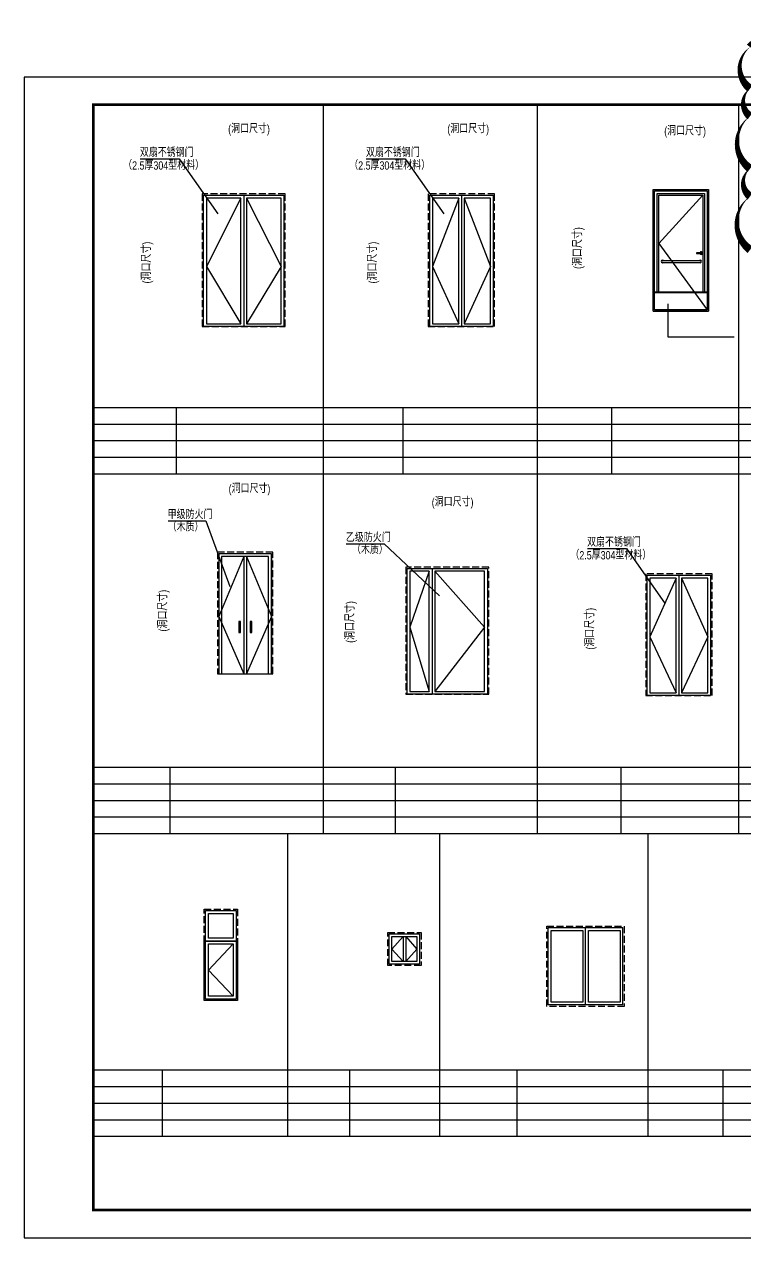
# Model space of a CAD drawing. Extents: x -1041549 to 749950, y -354245 to 17554.
# Drawn here: x -680187 to -667137, y -242431 to -220476 of the extents above; entities that cross this region are included whole.
import ezdxf

# ---------------------------------------------------------------- set-up
doc = ezdxf.new("R2010")
doc.units = 0
doc.header["$LTSCALE"] = 1000
doc.header["$MEASUREMENT"] = 0
doc.linetypes.add('DASH', pattern=[0.35, 0.25, -0.1])
for name, color, linetype in [('2', 2, 'Continuous'), ('lm-win', 157, 'Continuous'), ('lm2', 23, 'Continuous'), ('PUB_DIM', 3, 'Continuous'), ('PUB_TEXT', 7, 'Continuous'), ('PUB_TITLE', 4, 'Continuous'), ('WINDOW', 3, 'Continuous'), ('中粗线', 1, 'DASH')]:
    doc.layers.add(name, color=color, linetype=linetype)
doc.layers.add('DIM_MODI', color=6, linetype='Continuous', plot=False)
doc.styles.add('_HZTXT', font='gs_txt.shx', dxfattribs={"width": 0.8, "bigfont": 'HZTXT.shx'})

msp = doc.modelspace()

# ---------------------------------------------------------------- linework, layer by layer
at = {"color": 8}
for p, q in [((-674777.7, -221931.3), (-674777.7, -228614.8)), ((-670909, -221931.3), (-670909, -228614.8)), ((-667265.3, -221931.3), (-667265.3, -228614.8)), ((-655637.3, -227414.8), (-678937.3, -227414.8)), ((-677437.3, -227414.8), (-677437.3, -228614.8)), ((-673336.9, -227414.8), (-673336.9, -228614.8)), ((-669566.5, -227414.8), (-669566.5, -228614.8)), ((-655637.3, -227714.8), (-678937.3, -227714.8)), ((-655637.3, -228014.8), (-678937.3, -228014.8)), ((-655637.3, -228314.8), (-678937.3, -228314.8)), ((-655637.3, -228614.8), (-678937.3, -228614.8)), ((-674777.7, -228614.8), (-674777.7, -235124.1)), ((-670909, -228614.8), (-670909, -235124.1)), ((-667265.3, -228614.8), (-667265.3, -235124.1)), ((-655637.3, -233924.1), (-678937.3, -233924.1)), ((-677552.3, -233924.1), (-677552.3, -235124.1)), ((-673475.5, -233924.1), (-673475.5, -235124.1)), ((-669394.1, -233924.1), (-669394.1, -235124.1)), ((-655637.3, -234224.1), (-678937.3, -234224.1)), ((-655637.3, -234524.1), (-678937.3, -234524.1)), ((-655637.3, -234824.1), (-678937.3, -234824.1)), ((-655637.3, -235124.1), (-678937.3, -235124.1)), ((-675424.1, -235124.1), (-675424.1, -240601.4)), ((-672675.6, -235124.1), (-672675.6, -240601.4)), ((-668906.1, -235124.1), (-668906.1, -240601.4)), ((-655637.3, -239401.4), (-678937.3, -239401.4)), ((-677693.3, -239401.4), (-677693.3, -240601.4)), ((-674305.5, -239401.4), (-674305.5, -240601.4)), ((-671278.8, -239401.4), (-671278.8, -240601.4)), ((-667553.5, -239401.4), (-667553.5, -240601.4)), ((-655637.3, -239701.4), (-678937.3, -239701.4)), ((-655637.3, -240001.4), (-678937.3, -240001.4)), ((-655637.3, -240301.4), (-678937.3, -240301.4)), ((-655637.3, -240601.4), (-678937.3, -240601.4))]:
    msp.add_line(p, q, dxfattribs=at)
at = {"color": 8, "extrusion": (0, -9.5104e-06, 1)}
for p, q in [((-676268.3, -223620, 0), (-676893.3, -224857.5)), ((-676168.3, -223620, 0), (-675543.3, -224857.5)), ((-672328.7, -223620, 0), (-672803.7, -224857.5)), ((-672228.7, -223620, 0), (-671753.7, -224857.5)), ((-676893.3, -224857.5), (-676268.3, -225895, 0)), ((-675543.3, -224857.5), (-676168.3, -225895, 0)), ((-672803.7, -224857.5), (-672328.7, -225895, 0)), ((-671753.7, -224857.5), (-672228.7, -225895, 0)), ((-672860.4, -230372.8, 0), (-673210.4, -231385.3)), ((-672760.4, -230372.8, 0), (-671860.4, -231385.3)), ((-668396.9, -230495.1, 0), (-668871.9, -231557.6)), ((-668296.9, -230495.1, 0), (-667821.9, -231557.6)), ((-673210.4, -231385.3), (-672860.4, -232547.8, 0)), ((-671860.4, -231385.3), (-672760.4, -232547.8, 0)), ((-668871.9, -231557.6), (-668396.9, -232570.1, 0)), ((-667821.9, -231557.6), (-668296.9, -232570.1, 0))]:
    msp.add_line(p, q, dxfattribs=at)
msp.add_line((-668809.9, -225666.1), (-667809.9, -225666.1))
at = {"color": 4}
for p, q in [((-670709, -236819.7), (-669359, -236819.7)), ((-670709, -238219.7), (-670709, -236819.7)), ((-670659, -236869.7), (-670084, -236869.7)), ((-670659, -238169.7), (-670659, -236869.7)), ((-670084, -236869.7), (-670084, -238169.7)), ((-670034, -238219.7), (-670034, -236819.7)), ((-669984, -236869.7), (-669409, -236869.7)), ((-669984, -238169.7), (-669984, -236869.7)), ((-669409, -236869.7), (-669409, -238169.7)), ((-669359, -238219.7), (-669359, -236819.7)), ((-676906.2, -237063.5), (-676356.2, -237063.5)), ((-673335.8, -236983.3), (-673335.8, -237433.3)), ((-673285.8, -236983.3), (-673285.8, -237433.3)), ((-670084, -238169.7), (-670659, -238169.7)), ((-669409, -238169.7), (-669984, -238169.7)), ((-669359, -238219.7), (-670709, -238219.7))]:
    msp.add_line(p, q, dxfattribs=at)
at = {"color": 8}
for points in [[(-667909.9, -223566.1), (-668709.9, -224441.1), (-667834.9, -225641.1)], [(-676406.2, -238063.5), (-676856.2, -237588.5), (-676406.2, -237113.5)], [(-673335.8, -236983.3), (-673535.8, -237208.3), (-673335.8, -237433.3)], [(-673285.8, -236983.3), (-673085.8, -237208.3), (-673285.8, -237433.3)]]:
    msp.add_lwpolyline(points, dxfattribs=at)
at = {"color": 8, "extrusion": (0, -9.51011e-06, 1), "elevation": 2.4}
for points in [[(-676217.7, -230104.5), (-676667.7, -231192), (-676217.7, -232229.5)], [(-676167.7, -230104.5), (-675717.7, -231192), (-676167.7, -232229.5)]]:
    msp.add_lwpolyline(points, dxfattribs=at)
at = {"color": 4}
for points in [[(-676906.2, -236513.5), (-676356.2, -236513.5), (-676356.2, -238113.5), (-676906.2, -238113.5)], [(-676906.2, -236513.5), (-676356.2, -236513.5), (-676356.2, -237063.5), (-676906.2, -237063.5)], [(-676906.2, -236513.5), (-676356.2, -236513.5), (-676356.2, -238113.5), (-676906.2, -238113.5)], [(-676856.2, -236563.5), (-676406.2, -236563.5), (-676406.2, -237013.5), (-676856.2, -237013.5)], [(-676906.2, -237063.5), (-676356.2, -237063.5), (-676356.2, -238113.5), (-676906.2, -238113.5)], [(-676856.2, -237113.5), (-676406.2, -237113.5), (-676406.2, -238063.5), (-676856.2, -238063.5)], [(-673585.8, -236933.3), (-673035.8, -236933.3), (-673035.8, -237483.3), (-673585.8, -237483.3)], [(-673585.8, -236933.3), (-673035.8, -236933.3), (-673035.8, -237483.3), (-673585.8, -237483.3)], [(-673585.8, -236933.3), (-673035.8, -236933.3), (-673035.8, -237483.3), (-673585.8, -237483.3)], [(-673535.8, -236983.3), (-673085.8, -236983.3), (-673085.8, -237433.3), (-673535.8, -237433.3)]]:
    msp.add_lwpolyline(points, close=True, dxfattribs=at)
at = {"color": 8}
msp.add_lwpolyline([(-676931.2, -237063.5), (-676331.2, -237063.5), (-676331.2, -238138.5), (-676931.2, -238138.5)], close=True, dxfattribs=at)
at = {"layer": '2', "color": 3}
for p, q in [((-668640.9, -224747.1), (-667959.9, -224747.1)), ((-668640.9, -224785.1), (-667959.9, -224785.1))]:
    msp.add_line(p, q, dxfattribs=at)
msp.add_lwpolyline([(-667939.9, -224608.3), (-668026.6, -224608.3), (-668026.6, -224624), (-667939.9, -224624)], close=True, dxfattribs=at)
for centre, radius, start, end in [((-667939.9, -224616.1), 25.2, 198.17549, 161.82451), ((-668640.9, -224766.1), 24, 52.34154, 307.65846), ((-668640.9, -224766.1), 19, 90, 270), ((-667959.9, -224766.1), 24, 232.34154, 127.65846), ((-667959.9, -224766.1), 19, 270, 90)]:
    msp.add_arc(centre, radius, start, end, dxfattribs=at)
at = {"layer": 'DIM_MODI'}
msp.add_lwpolyline([(-667058.2, -220888.2, 0, 150, 0.5), (-667058.2, -221638.2, 0, 150, 0.5), (-667058.2, -222138.2, 0, 150, 0.5), (-667058.2, -223088.2, 0, 150, 0.5), (-667058.2, -223588.2, 0, 150, 0.5), (-667058.2, -224555.6, 0, 150, 0.5), (-666108.2, -224555.6, 0, 150, 0.5), (-665158.2, -224555.6, 0, 150, 0.5), (-664208.2, -224555.6, 0, 150, 0.5), (-663308.2, -224555.6, 0, 150, 0.5), (-663298.4, -224555.6, 0, 150, 0.5), (-663298.4, -223605.6, 0, 150, 0.5), (-663298.4, -222255.6, 0, 150, 0.5), (-663298.4, -221305.6, 0, 150, 0.5), (-663298.4, -220888.2, 0, 150, 0.5), (-664648.4, -220888.2, 0, 150, 0.5), (-665998.4, -220888.2, 0, 150, 0.5), (-666498.4, -220888.2, 0, 150, 0.5)], format="xyseb", close=True, dxfattribs=at)
at = {"layer": 'lm-win'}
for p, q in [((-668739.9, -223536.1), (-667879.9, -223536.1)), ((-668739.9, -225316.1), (-668739.9, -223536.1)), ((-668709.9, -223566.1), (-667909.9, -223566.1)), ((-668709.9, -225316.1), (-668709.9, -223566.1)), ((-667909.9, -223566.1), (-667909.9, -225316.1)), ((-667879.9, -223536.1), (-667879.9, -225316.1))]:
    msp.add_line(p, q, dxfattribs=at)
msp.add_lwpolyline([(-668784.9, -223491.1), (-667834.9, -223491.1), (-667834.9, -225641.1), (-668784.9, -225641.1)], close=True, dxfattribs=at)
at = {"layer": 'lm2'}
for p, q in [((-668809.9, -225316.1), (-667829.9, -225316.1)), ((-668789.9, -225331.1), (-667829.9, -225331.1))]:
    msp.add_line(p, q, dxfattribs=at)
msp.add_lwpolyline([(-668809.9, -223466.1), (-667809.9, -223466.1), (-667809.9, -225666.1), (-668809.9, -225666.1)], close=True, dxfattribs=at)
at = {"layer": 'PUB_DIM'}
for p, q in [((-678091.7, -222908.1), (-677384.2, -222908.1)), ((-677384.2, -222908.1), (-676686.8, -223907.6)), ((-674002.1, -222908.1), (-673294.6, -222908.1)), ((-673294.6, -222908.1), (-672597.2, -223907.6)), ((-668542.6, -226138.8), (-668542.6, -225535.6)), ((-667347.8, -226138.8), (-668542.6, -226138.8)), ((-677586, -229460.1, 0), (-676902.9, -229460.1, 0)), ((-676902.9, -229460.1, 0), (-676471.5, -230645.5, 0)), ((-674362.2, -229875.7, 0), (-673679.1, -229875.7, 0)), ((-673679.1, -229875.7, 0), (-672673.7, -230815.1, 0)), ((-670001.6, -229959.8), (-669294.1, -229959.8)), ((-669294.1, -229959.8), (-668596.6, -230959.3))]:
    msp.add_line(p, q, dxfattribs=at)
at = {"layer": 'PUB_TITLE'}
msp.add_lwpolyline([(-680187.3, -242431.3), (-650487.3, -242431.3), (-650487.3, -221431.3), (-680187.3, -221431.3)], close=True, dxfattribs=at)
at = {"layer": 'PUB_TITLE', "const_width": 50}
msp.add_lwpolyline([(-678937.3, -241931.3), (-650987.3, -241931.3), (-650987.3, -221931.3), (-678937.3, -221931.3)], close=True, dxfattribs=at)
at = {"layer": 'WINDOW', "extrusion": (0, -9.5104e-06, 1)}
for p, q in [((-676268.3, -223620, 0), (-676893.3, -223620, 0)), ((-676893.3, -223620, 0), (-676893.3, -225895, 0)), ((-676268.3, -225895, 0), (-676268.3, -223620, 0)), ((-675543.3, -223620, 0), (-676168.3, -223620, 0)), ((-676168.3, -223620, 0), (-676168.3, -225895, 0)), ((-675543.3, -225895, 0), (-675543.3, -223620, 0)), ((-672328.7, -223620, 0), (-672803.7, -223620, 0)), ((-672803.7, -223620, 0), (-672803.7, -225895, 0)), ((-672328.7, -225895, 0), (-672328.7, -223620, 0)), ((-671753.7, -223620, 0), (-672228.7, -223620, 0)), ((-672228.7, -223620, 0), (-672228.7, -225895, 0)), ((-671753.7, -225895, 0), (-671753.7, -223620, 0)), ((-676893.3, -225895, 0), (-676268.3, -225895, 0)), ((-676168.3, -225895, 0), (-675543.3, -225895, 0)), ((-672803.7, -225895, 0), (-672328.7, -225895, 0)), ((-672228.7, -225895, 0), (-671753.7, -225895, 0)), ((-676667.7, -230054.5, 0.2), (-676667.7, -232229.5, 0.2)), ((-672860.4, -230372.8, 0), (-673210.4, -230372.8, 0)), ((-673210.4, -230372.8, 0), (-673210.4, -232547.8, 0)), ((-672860.4, -232547.8, 0), (-672860.4, -230372.8, 0)), ((-671860.4, -230372.8, 0), (-672760.4, -230372.8, 0)), ((-672760.4, -230372.8, 0), (-672760.4, -232547.8, 0)), ((-671860.4, -232547.8, 0), (-671860.4, -230372.8, 0)), ((-668396.9, -230495.1, 0), (-668871.9, -230495.1, 0)), ((-668871.9, -230495.1, 0), (-668871.9, -232570.1, 0)), ((-668396.9, -232570.1, 0), (-668396.9, -230495.1, 0)), ((-667821.9, -230495.1, 0), (-668296.9, -230495.1, 0)), ((-668296.9, -230495.1, 0), (-668296.9, -232570.1, 0)), ((-667821.9, -232570.1, 0), (-667821.9, -230495.1, 0)), ((-673210.4, -232547.8, 0), (-672860.4, -232547.8, 0)), ((-672760.4, -232547.8, 0), (-671860.4, -232547.8, 0)), ((-668871.9, -232570.1, 0), (-668396.9, -232570.1, 0)), ((-668296.9, -232570.1, 0), (-667821.9, -232570.1, 0))]:
    msp.add_line(p, q, dxfattribs=at)
at = {"layer": 'WINDOW'}
for p, q in [((-676217.7, -230104.5, 0.2), (-676217.7, -232229.5, 0.2)), ((-676167.7, -230104.5, 0.2), (-676167.7, -232229.5, 0.2))]:
    msp.add_line(p, q, dxfattribs=at)
at = {"layer": 'WINDOW', "extrusion": (0, -9.51011e-06, 1)}
for points, elevation in [([(-676943.3, -225945), (-676943.3, -223570), (-675493.3, -223570), (-675493.3, -225945)], 2.1), ([(-672853.7, -225945), (-672853.7, -223570), (-671703.7, -223570), (-671703.7, -225945)], 2.1), ([(-675717.7, -230054.5), (-676667.7, -230054.5), (-676667.7, -232229.5), (-675717.7, -232229.5)], 2.4), ([(-675767.7, -230104.5), (-676617.7, -230104.5), (-676617.7, -232229.5), (-675767.7, -232229.5)], 2.4), ([(-673260.4, -232597.8), (-673260.4, -230322.8), (-671810.4, -230322.8), (-671810.4, -232597.8)], 2.2), ([(-668921.9, -232620.1), (-668921.9, -230445.1), (-667771.9, -230445.1), (-667771.9, -232620.1)], 2.2), ([(-676278.8, -231281.5), (-676308.8, -231281.5), (-676308.8, -231479.5), (-676278.8, -231479.5)], 2.4), ([(-676073, -231281.5), (-676103, -231281.5), (-676103, -231479.5), (-676073, -231479.5)], 2.4)]:
    msp.add_lwpolyline(points, close=True, dxfattribs=dict(at, elevation=elevation))
for points, elevation in [([(-676218.3, -223570), (-676218.3, -225945)], 2.1), ([(-672278.7, -223570), (-672278.7, -225945)], 2.1), ([(-675717.7, -230054.5), (-675717.7, -232229.5)], 2.4), ([(-672810.4, -230322.8), (-672810.4, -232597.8)], 2.2), ([(-668346.9, -230445.1), (-668346.9, -232620.1)], 2.2)]:
    msp.add_lwpolyline(points, dxfattribs=dict(at, elevation=elevation))
at = {"layer": '中粗线', "ltscale": 0.5, "extrusion": (0, -9.51011e-06, 1)}
for points, elevation in [([(-675468.3, -223545), (-676968.3, -223545), (-676968.3, -225945), (-675468.3, -225945), (-675468.3, -223545)], 2.1), ([(-671678.7, -223545), (-672878.7, -223545), (-672878.7, -225945), (-671678.7, -225945), (-671678.7, -223545)], 2.1), ([(-675692.7, -230029.5), (-676692.7, -230029.5), (-676692.7, -232229.5), (-675692.7, -232229.5), (-675692.7, -230029.5)], 2.4), ([(-671785.4, -230297.8), (-673285.4, -230297.8), (-673285.4, -232597.8), (-671785.4, -232597.8), (-671785.4, -230297.8)], 2.2), ([(-667746.9, -230420.1), (-668946.9, -230420.1), (-668946.9, -232620.1), (-667746.9, -232620.1), (-667746.9, -230420.1)], 2.2)]:
    msp.add_lwpolyline(points, dxfattribs=dict(at, elevation=elevation))
at = {"layer": '中粗线', "ltscale": 0.5}
for points in [[(-676931.2, -236488.5), (-676331.2, -236488.5), (-676331.2, -238138.5), (-676931.2, -238138.5)], [(-673610.8, -236908.3), (-673010.8, -236908.3), (-673010.8, -237508.3), (-673610.8, -237508.3)]]:
    msp.add_lwpolyline(points, close=True, dxfattribs=at)
at = {"layer": '中粗线', "ltscale": 0.5, "elevation": 0}
msp.add_lwpolyline([(-670734, -236794.7), (-669334, -236794.7), (-669334, -238244.7), (-670734, -238244.7)], close=True, dxfattribs=at)

# ---------------------------------------------------------------- texts
at = {"layer": 'PUB_TEXT', "style": '_HZTXT', "width": 0.8}
for s, p in [('(洞口尺寸)', (-676499.2, -222443.5, -147.9)), ('(洞口尺寸)', (-672534.3, -222443.5, -147.9)), ('(洞口尺寸)', (-668611.5, -222482, -147.7)), ('双扇不锈钢门', (-678096, -222874, -147.7)), ('双扇不锈钢门', (-674006.4, -222874, -147.7)), ('（2.5厚304型材料）', (-678398.3, -223106.3, -147.7)), ('（2.5厚304型材料）', (-674308.7, -223106.3, -147.7)), ('(洞口尺寸)', (-676490.7, -228953.8, -147.7)), ('(洞口尺寸)', (-672816.2, -229196.3, -147.9)), ('甲级防火门', (-677593.6, -229426, -147.7)), ('（木质）', (-677593.6, -229648.6, -147.7)), ('乙级防火门', (-674369.8, -229841.6, -147.7)), ('双扇不锈钢门', (-670005.9, -229925.7, -147.7)), ('（木质）', (-674259, -230059, -147.7)), ('（2.5厚304型材料）', (-670308.2, -230158, -147.7))]:
    msp.add_text(s, height=150, dxfattribs=at).set_placement(p)
for p in [(-670098.2, -224902.4, -147.7), (-677897.9, -225164.9, -147.9), (-673808.3, -225164.9, -147.9), (-677601.9, -231463, -147.7), (-674214.9, -231667.7, -147.9), (-669876.5, -231790, -147.9)]:
    msp.add_text('(洞口尺寸)', height=150, rotation=90, dxfattribs=at).set_placement(p)

doc.saveas('drawing.dxf')
